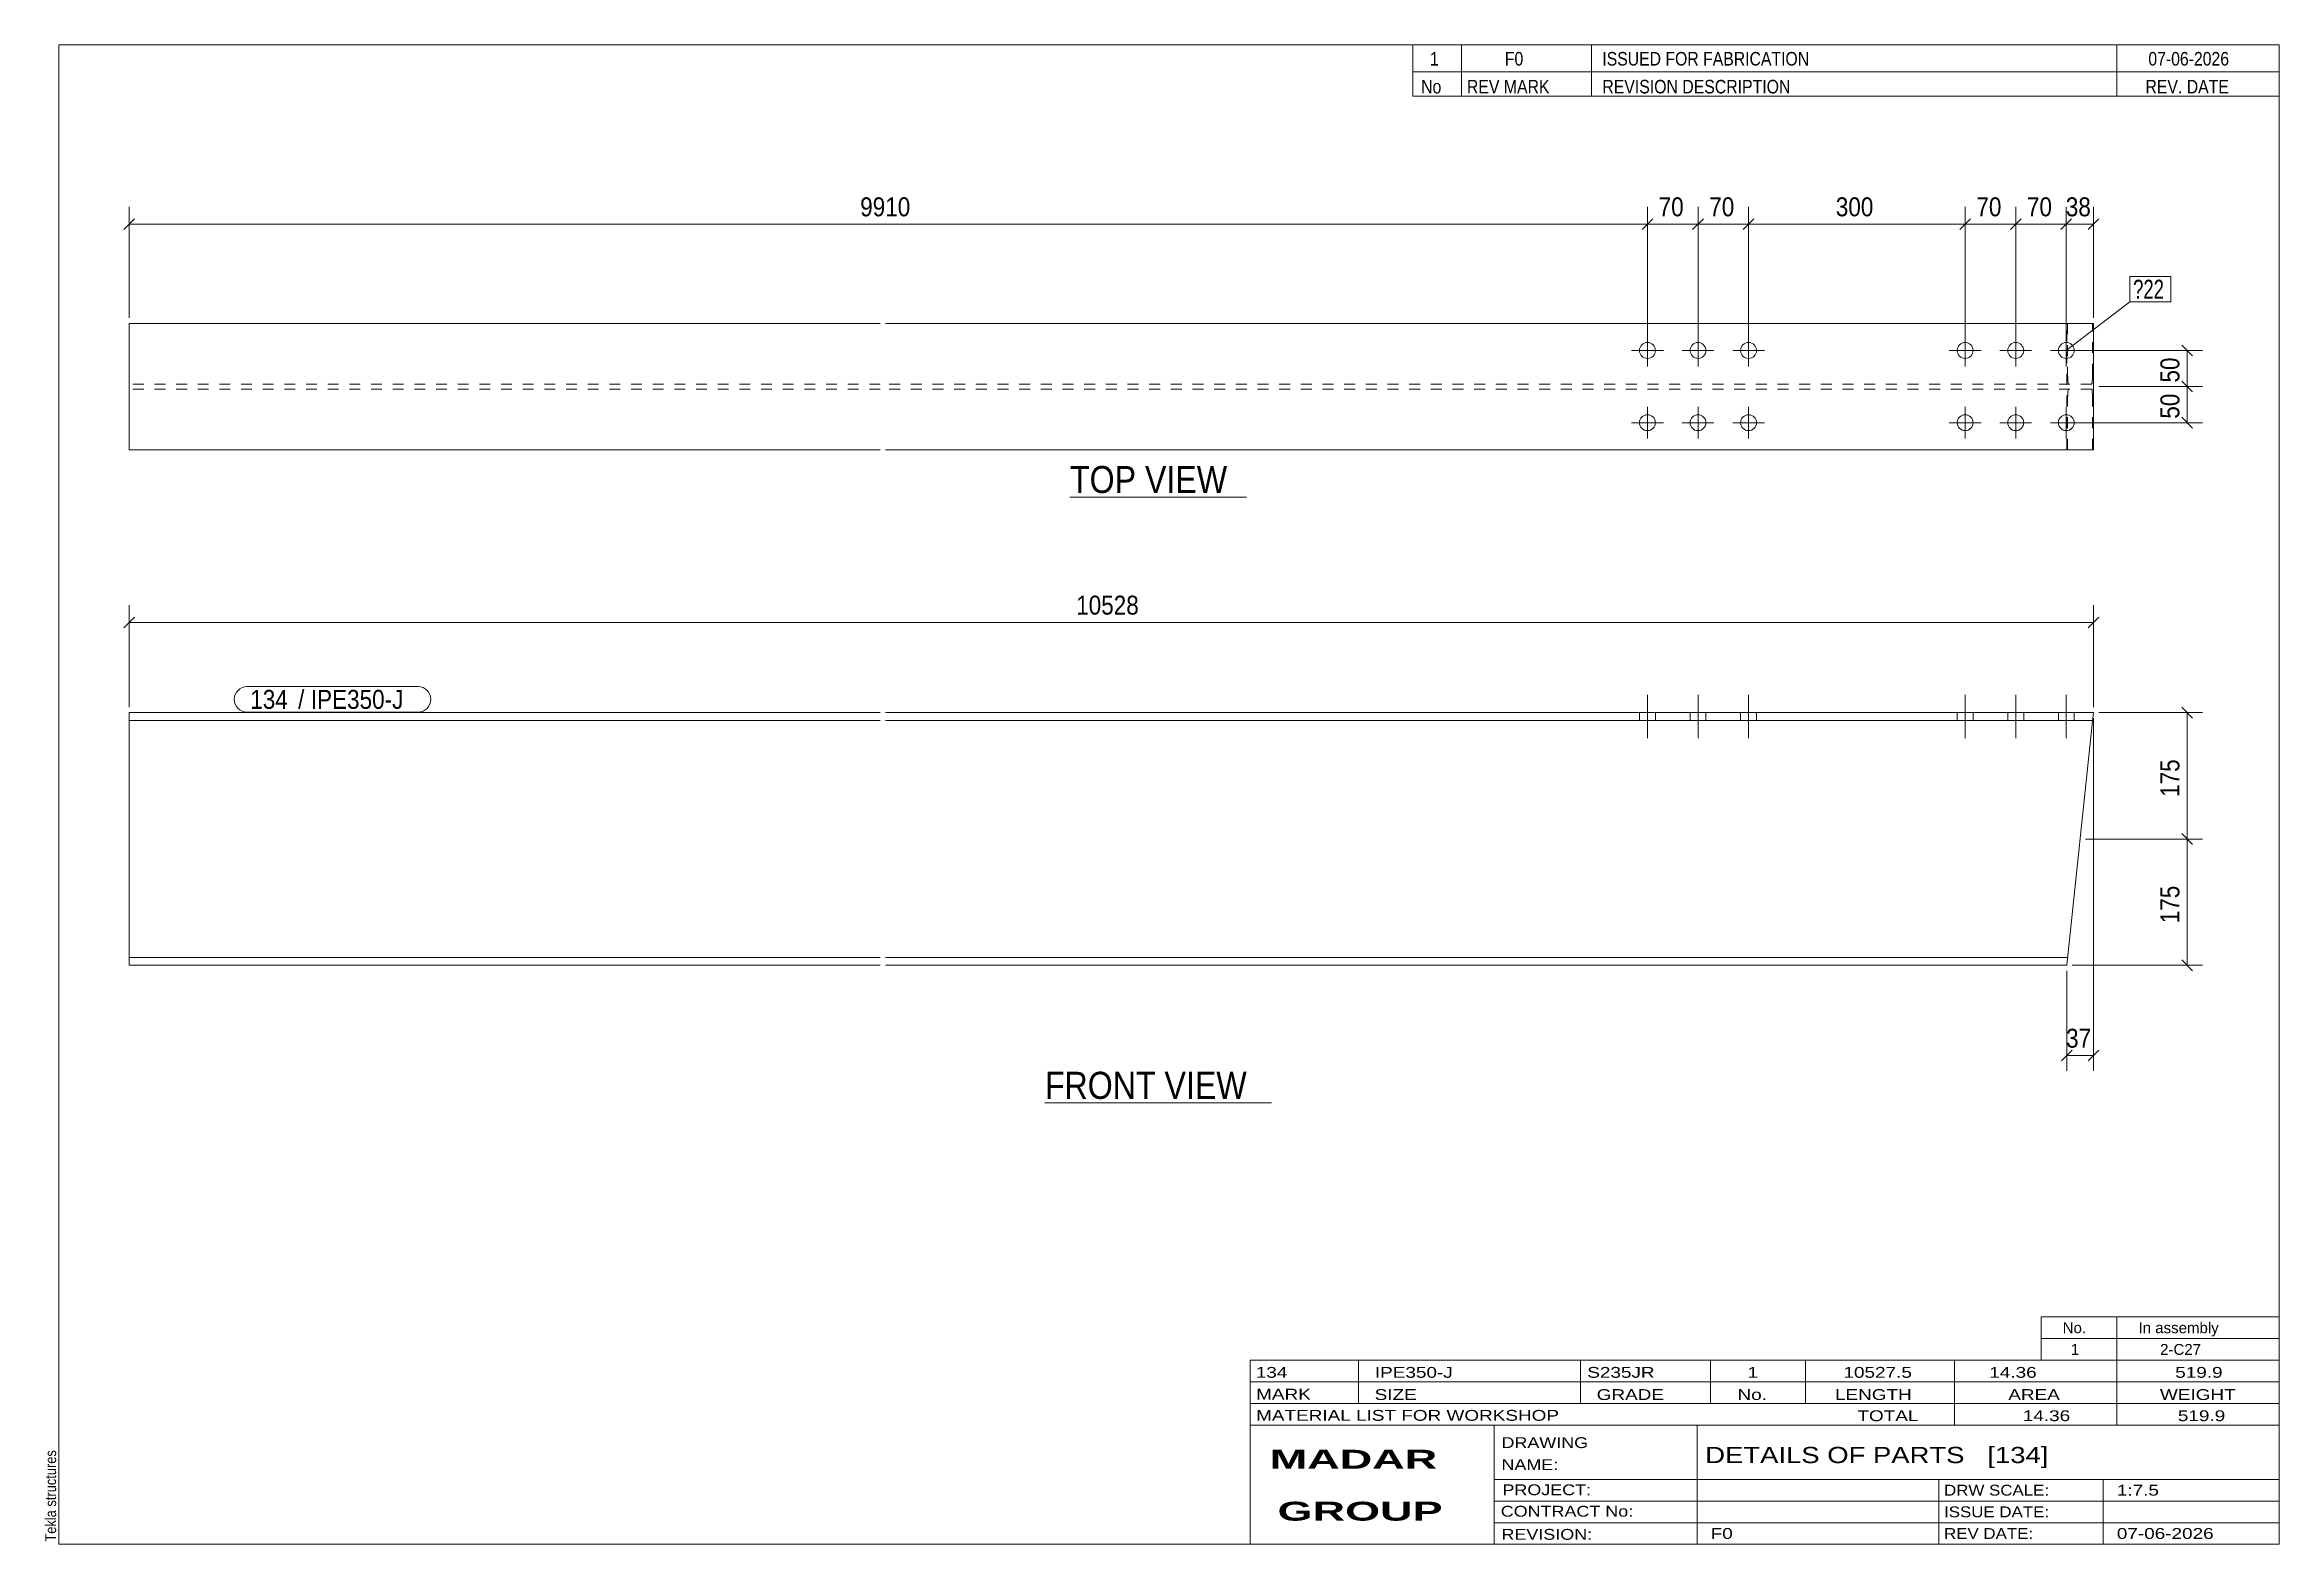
# Model space of a CAD drawing. Header units: millimetres. Extents: x 2 to 415, y 5 to 282.
import ezdxf

# ---------------------------------------------------------------- set-up
doc = ezdxf.new("R2010")
doc.units = ezdxf.units.MM
doc.linetypes.add('XKITLINE00', pattern=[0])
doc.linetypes.add('XKITLINE02', pattern=[4, 2, -2])
for name, color, linetype, lineweight in [('Bolt', 3, 'Continuous', 0), ('BoltMark', 7, 'Continuous', 0), ('Dimensions', 7, 'Continuous', 0), ('DrawingSheet', 5, 'Continuous', 0), ('OtherObjectType', 7, 'Continuous', 0), ('Part', 2, 'Continuous', 0), ('PartMark', 7, 'Continuous', 0)]:
    doc.layers.add(name, color=color, linetype=linetype, lineweight=lineweight)
doc.styles.add('ARIAL', font='ARIAL.TTF')
doc.styles.add('ARIAL_BOLD', font='ARIALBD.TTF')
doc.styles.add('ARIAL_NARROW', font='ARIALN.TTF')

# ---------------------------------------------------------------- blocks, each defined once
blk = doc.blocks.new('*A1')
at = {"layer": 'Bolt', "color": 3, "linetype": 'XKITLINE00', "lineweight": 0}
for p, q in [((298.33, 153.88), (298.33, 161.88)), ((298.33, 153.88), (298.33, 161.88)), ((307.67, 153.88), (307.67, 161.88)), ((307.67, 153.88), (307.67, 161.88)), ((317, 153.88), (317, 161.88)), ((317, 153.88), (317, 161.88)), ((357, 153.88), (357, 161.88)), ((357, 153.88), (357, 161.88)), ((366.33, 153.88), (366.33, 161.88)), ((366.33, 153.88), (366.33, 161.88)), ((375.67, 153.88), (375.67, 161.88)), ((375.67, 153.88), (375.67, 161.88)), ((296.87, 158.62), (296.87, 157.15)), ((296.87, 158.62), (296.87, 157.15)), ((299.8, 158.62), (299.8, 157.15)), ((299.8, 158.62), (299.8, 157.15)), ((306.2, 158.62), (306.2, 157.15)), ((306.2, 158.62), (306.2, 157.15)), ((309.13, 158.62), (309.13, 157.15)), ((309.13, 158.62), (309.13, 157.15)), ((315.53, 158.62), (315.53, 157.15)), ((315.53, 158.62), (315.53, 157.15)), ((318.47, 158.62), (318.47, 157.15)), ((318.47, 158.62), (318.47, 157.15)), ((355.53, 158.62), (355.53, 157.15)), ((355.53, 158.62), (355.53, 157.15)), ((358.47, 158.62), (358.47, 157.15)), ((358.47, 158.62), (358.47, 157.15)), ((364.87, 158.62), (364.87, 157.15)), ((364.87, 158.62), (364.87, 157.15)), ((367.8, 158.62), (367.8, 157.15)), ((367.8, 158.62), (367.8, 157.15)), ((374.2, 158.62), (374.2, 157.15)), ((374.2, 158.62), (374.2, 157.15)), ((377.13, 158.62), (377.13, 157.15)), ((377.13, 158.62), (377.13, 157.15))]:
    blk.add_line(p, q, dxfattribs=at)
blk = doc.blocks.new('*A2')
at = {"layer": 'Part', "color": 2, "linetype": 'XKITLINE00', "lineweight": 0}
for p, q in [((18, 111.95), (18, 158.62)), ((18, 158.62), (156.67, 158.62)), ((156.67, 157.15), (18, 157.15)), ((157.67, 158.62), (380.68, 158.62)), ((380.53, 157.15), (157.67, 157.15)), ((380.51, 157.02), (375.76, 111.95)), ((380.53, 157.15), (380.51, 157.02)), ((380.68, 158.62), (380.53, 157.15)), ((156.67, 113.42), (18, 113.42)), ((156.67, 111.95), (18, 111.95)), ((375.92, 113.42), (157.67, 113.42)), ((375.76, 111.95), (157.67, 111.95))]:
    blk.add_line(p, q, dxfattribs=at)
at = {"layer": 'Part', "color": 7, "linetype": 'XKITLINE02', "lineweight": 0}
blk.add_line((375.93, 113.55), (375.92, 113.42), dxfattribs=at)
blk = doc.blocks.new('*A3')
at = {"layer": 'Bolt', "color": 3, "linetype": 'XKITLINE00', "lineweight": 0}
for p, q in [((298.33, 228.45), (298.33, 222.58)), ((307.67, 228.45), (307.67, 222.58)), ((317, 228.45), (317, 222.58)), ((357, 228.45), (357, 222.58)), ((366.33, 228.45), (366.33, 222.58)), ((375.67, 228.45), (375.67, 222.58)), ((295.4, 225.52), (301.27, 225.52)), ((304.73, 225.52), (310.6, 225.52)), ((314.07, 225.52), (319.93, 225.52)), ((354.07, 225.52), (359.93, 225.52)), ((363.4, 225.52), (369.27, 225.52)), ((372.73, 225.52), (378.6, 225.52)), ((298.33, 215.12), (298.33, 209.25)), ((307.67, 215.12), (307.67, 209.25)), ((317, 215.12), (317, 209.25)), ((357, 215.12), (357, 209.25)), ((366.33, 215.12), (366.33, 209.25)), ((375.67, 215.12), (375.67, 209.25)), ((295.4, 212.18), (301.27, 212.18)), ((304.73, 212.18), (310.6, 212.18)), ((314.07, 212.18), (319.93, 212.18)), ((354.07, 212.18), (359.93, 212.18)), ((363.4, 212.18), (369.27, 212.18)), ((372.73, 212.18), (378.6, 212.18))]:
    blk.add_line(p, q, dxfattribs=at)
for centre in [(298.33, 225.52), (307.67, 225.52), (317, 225.52), (357, 225.52), (366.33, 225.52), (375.67, 225.52), (298.33, 212.18), (307.67, 212.18), (317, 212.18), (357, 212.18), (366.33, 212.18), (375.67, 212.18)]:
    blk.add_circle(centre, 1.47, dxfattribs=at)
blk = doc.blocks.new('*A4')
at = {"layer": 'Part', "color": 2, "linetype": 'XKITLINE00', "lineweight": 0}
for p, q in [((18, 207.18), (18, 230.52)), ((156.67, 230.52), (18, 230.52)), ((380.68, 230.52), (157.67, 230.52)), ((380.68, 207.18), (380.68, 230.52)), ((18, 207.18), (156.67, 207.18)), ((157.67, 207.18), (380.68, 207.18))]:
    blk.add_line(p, q, dxfattribs=at)
at = {"layer": 'Part', "color": 7, "linetype": 'XKITLINE02', "lineweight": 0}
for p, q in [((375.76, 207.18), (375.76, 230.52)), ((375.92, 230.52), (375.92, 221.05)), ((380.53, 221.05), (380.53, 230.52)), ((156.67, 219.32), (18, 219.32)), ((380.35, 219.32), (157.67, 219.32)), ((375.92, 221.05), (375.93, 220.39)), ((375.93, 220.39), (375.97, 219.82)), ((375.97, 219.82), (376.03, 219.45)), ((376.03, 219.45), (376.1, 219.32)), ((380.35, 219.32), (380.42, 219.45)), ((380.42, 219.45), (380.47, 219.82)), ((380.47, 219.82), (380.51, 220.39)), ((380.51, 220.39), (380.53, 221.05)), ((156.67, 218.38), (18, 218.38)), ((380.35, 218.38), (157.67, 218.38)), ((375.93, 217.31), (375.92, 216.65)), ((375.92, 207.18), (375.92, 216.65)), ((375.97, 217.88), (375.93, 217.31)), ((376.03, 218.25), (375.97, 217.88)), ((376.1, 218.38), (376.03, 218.25)), ((380.42, 218.25), (380.35, 218.38)), ((380.47, 217.88), (380.42, 218.25)), ((380.51, 217.31), (380.47, 217.88)), ((380.53, 216.65), (380.51, 217.31)), ((380.53, 207.18), (380.53, 216.65))]:
    blk.add_line(p, q, dxfattribs=at)
blk = doc.blocks.new('*A5')
at = {"layer": 'DrawingSheet', "color": 5, "linetype": 'XKITLINE00', "lineweight": 0}
for p, q in [((415, 282), (5, 282)), ((5, 282), (5, 5)), ((415, 5), (415, 282)), ((5, 5), (415, 5))]:
    blk.add_line(p, q, dxfattribs=at)
at = {"layer": 'DrawingSheet', "color": 5, "style": 'ARIAL', "width": 0.85}
blk.add_text('Tekla structures', height=2, rotation=90, dxfattribs=at).set_placement((4.5, 5.5))
blk = doc.blocks.new('*A6')
at = {"layer": 'OtherObjectType', "color": 7, "linetype": 'XKITLINE00', "lineweight": 0}
for p, q in [((371, 47), (415, 47)), ((371, 43), (371, 47)), ((385, 43), (385, 47)), ((415, 43), (415, 47)), ((371, 43), (415, 43)), ((371, 39), (371, 43)), ((385, 39), (385, 43)), ((415, 39), (415, 43)), ((371, 39), (415, 39))]:
    blk.add_line(p, q, dxfattribs=at)
at = {"layer": 'OtherObjectType', "color": 7, "style": 'ARIAL_NARROW', "width": 1.211571}
for s, p in [('No.', (375, 44)), ('In assembly', (389, 44)), ('1', (376.5, 40)), ('2-C27', (392.99, 40))]:
    blk.add_text(s, height=2, dxfattribs=at).set_placement(p)
blk = doc.blocks.new('*A7')
at = {"layer": 'OtherObjectType', "color": 7, "linetype": 'XKITLINE00', "lineweight": 0}
for p, q in [((255, 282), (415, 282)), ((415, 282), (255, 282)), ((255, 282), (255, 277)), ((264, 282), (264, 277)), ((288, 282), (288, 277)), ((385, 282), (385, 277)), ((415, 282), (415, 277)), ((255, 277), (415, 277)), ((255, 277), (255, 272.5)), ((255, 277), (415, 277)), ((264, 277), (264, 272.5)), ((288, 277), (288, 272.5)), ((385, 277), (385, 272.5)), ((415, 277), (415, 272.5)), ((415, 272.5), (255, 272.5))]:
    blk.add_line(p, q, dxfattribs=at)
at = {"layer": 'OtherObjectType', "color": 7, "style": 'ARIAL_NARROW'}
for s, width, p in [('1', 1.017001, (258.16, 278.15)), ('F0', 1.017001, (272, 278.15)), ('ISSUED FOR FABRICATION', 1.017001, (290, 278.15)), ('07-06-2026', 1.017001, (390.82, 278.15)), ('No', 1.02, (256.54, 273)), ('REV MARK', 1.02, (265, 273)), ('REVISION DESCRIPTION', 1.02, (290, 273)), ('REV. DATE', 1.02, (390.28, 273))]:
    blk.add_text(s, height=2.5, dxfattribs=dict(at, width=width)).set_placement(p)
blk = doc.blocks.new('*A8')
at = {"layer": 'OtherObjectType', "color": 7, "linetype": 'XKITLINE00', "lineweight": 0}
for p, q in [((225, 39), (415, 39)), ((225, 39), (225, 35)), ((225, 39), (415, 39)), ((245, 35), (245, 39)), ((286, 35), (286, 39)), ((310, 35), (310, 39)), ((327.5, 35), (327.5, 39)), ((355, 35), (355, 39)), ((385, 35), (385, 39)), ((415, 35), (415, 39)), ((225, 35), (415, 35)), ((225, 35), (225, 5)), ((225, 35), (415, 35)), ((245, 31), (245, 35)), ((286, 31), (286, 35)), ((310, 31), (310, 35)), ((327.5, 31), (327.5, 35)), ((355, 31), (355, 35)), ((385, 31), (385, 35)), ((415, 31), (415, 35)), ((225, 31), (415, 31)), ((355, 27), (355, 31)), ((385, 27), (385, 31)), ((415, 27), (415, 31)), ((225, 27), (415, 27)), ((270, 21), (270, 27)), ((307.5, 17), (307.5, 27)), ((415, 21), (415, 27)), ((270, 21), (270, 5)), ((415, 17), (415, 21)), ((270, 17), (415, 17)), ((307.5, 5), (307.5, 17)), ((352.16, 13), (352.16, 17)), ((382.5, 5), (382.5, 17)), ((415, 13), (415, 17)), ((270, 13), (415, 13)), ((352.16, 5), (352.16, 13)), ((415, 9), (415, 13)), ((270, 9), (415, 9)), ((415, 5), (415, 9)), ((225, 5), (415, 5)), ((262.5, 5), (415, 5))]:
    blk.add_line(p, q, dxfattribs=at)
at = {"layer": 'OtherObjectType', "color": 7, "style": 'ARIAL_NARROW'}
for s, height, width, p in [('134', 2, 1.525501, (226.01, 35.76)), ('IPE350-J', 2, 1.525501, (248, 35.76)), ('S235JR', 2, 1.525501, (287.22, 35.76)), ('1', 2, 1.525501, (316.82, 35.76)), ('10527.5', 2, 1.525501, (334.52, 35.76)), ('14.36', 2, 1.525501, (361.45, 35.76)), ('519.9', 2, 1.525501, (395.78, 35.76)), ('MARK', 2, 1.525501, (226.08, 31.73)), ('SIZE', 2, 1.525501, (247.96, 31.66)), ('GRADE', 2, 1.525501, (288.96, 31.66)), ('No.', 2, 1.525501, (314.96, 31.66)), ('LENGTH', 2, 1.525501, (332.96, 31.66)), ('AREA', 2, 1.525501, (364.96, 31.66)), ('WEIGHT', 2, 1.525501, (392.96, 31.66)), ('MATERIAL LIST FOR WORKSHOP', 2, 1.525501, (226.08, 27.82)), ('TOTAL', 2, 1.525501, (337.1, 27.75)), ('14.36', 2, 1.525501, (367.64, 27.75)), ('519.9', 2, 1.525501, (396.27, 27.75)), ('DRAWING', 2, 1.445, (271.38, 22.78)), ('NAME:', 2, 1.445, (271.38, 18.72)), ('DETAILS OF PARTS   [134]', 3, 1.474651, (309, 20)), ('PROJECT:', 2, 1.445, (271.55, 14.07)), ('DRW SCALE:', 2, 1.36, (353.1, 14)), ('1:7.5', 2, 1.525501, (385, 14)), ('CONTRACT No:', 2, 1.445, (271.25, 10.11)), ('ISSUE DATE:', 2, 1.36, (353.1, 10)), ('REVISION:', 2, 1.445, (271.38, 5.84)), ('F0', 2, 1.525501, (310, 6)), ('REV DATE:', 2, 1.36, (353.1, 6)), ('07-06-2026', 2, 1.525501, (385, 6))]:
    blk.add_text(s, height=height, dxfattribs=dict(at, width=width)).set_placement(p)
at = {"layer": 'OtherObjectType', "color": 1, "style": 'ARIAL_BOLD', "width": 1.7}
for s, p in [('MADAR ', (228.58, 18.97)), ('GROUP', (230.03, 9.37))]:
    blk.add_text(s, height=3.5, dxfattribs=at).set_placement(p)
blk = doc.blocks.new('*A9')
at = {"layer": 'Dimensions', "color": 7, "linetype": 'XKITLINE00', "lineweight": 0}
for p, q in [((397.01, 136.27), (398.99, 134.29)), ((379.22, 135.28), (400.8, 135.28)), ((398, 111.95), (398, 135.28)), ((376.76, 111.95), (400.8, 111.95)), ((397.01, 112.94), (398.99, 110.96))]:
    blk.add_line(p, q, dxfattribs=at)
at = {"layer": 'Dimensions', "color": 3}
for p in [(398, 135.28), (398, 111.95)]:
    blk.add_point(p, dxfattribs=at)
at = {"layer": 'Dimensions', "color": 3, "style": 'ARIAL', "width": 0.85}
blk.add_text('175', height=3.5, rotation=90.0002, dxfattribs=at).set_placement((396.55, 119.72))
blk = doc.blocks.new('*A10')
at = {"layer": 'Dimensions', "color": 7, "linetype": 'XKITLINE00', "lineweight": 0}
for p, q in [((381.68, 158.62), (400.8, 158.62)), ((397.01, 159.61), (398.99, 157.63)), ((398, 135.28), (398, 158.62)), ((397.01, 136.27), (398.99, 134.29)), ((379.22, 135.28), (400.8, 135.28))]:
    blk.add_line(p, q, dxfattribs=at)
at = {"layer": 'Dimensions', "color": 3}
for p in [(398, 158.62), (398, 135.28)]:
    blk.add_point(p, dxfattribs=at)
at = {"layer": 'Dimensions', "color": 3, "style": 'ARIAL', "width": 0.85}
blk.add_text('175', height=3.5, rotation=90.0002, dxfattribs=at).set_placement((396.55, 143.06))
blk = doc.blocks.new('*A11')
at = {"layer": 'Dimensions', "color": 7, "linetype": 'XKITLINE00', "lineweight": 0}
for p, q in [((18, 159.62), (18, 178.48)), ((380.68, 159.62), (380.68, 178.48)), ((18.99, 176.27), (17.01, 174.29)), ((18, 175.28), (380.68, 175.28)), ((381.67, 176.27), (379.69, 174.29))]:
    blk.add_line(p, q, dxfattribs=at)
at = {"layer": 'Dimensions', "color": 3}
for p in [(18, 175.28), (380.68, 175.28)]:
    blk.add_point(p, dxfattribs=at)
at = {"layer": 'Dimensions', "color": 3, "style": 'ARIAL', "width": 0.85}
blk.add_text('10528', height=3.5, dxfattribs=at).set_placement((192.85, 176.73))
blk = doc.blocks.new('*A12')
at = {"layer": 'Dimensions', "color": 7, "linetype": 'XKITLINE00', "lineweight": 0}
for p, q in [((380.68, 157.62), (380.68, 92.48)), ((375.76, 110.95), (375.76, 92.48)), ((376.75, 96.27), (374.77, 94.29)), ((375.76, 95.28), (380.68, 95.28)), ((381.67, 96.27), (379.69, 94.29))]:
    blk.add_line(p, q, dxfattribs=at)
at = {"layer": 'Dimensions', "color": 3}
for p in [(375.76, 95.28), (380.68, 95.28)]:
    blk.add_point(p, dxfattribs=at)
at = {"layer": 'Dimensions', "color": 3, "style": 'ARIAL', "width": 0.85}
blk.add_text('37', height=3.5, dxfattribs=at).set_placement((375.63, 96.73))
blk = doc.blocks.new('*A13')
at = {"layer": 'PartMark', "color": 7, "linetype": 'XKITLINE00', "lineweight": 0}
for p, q in [((39.75, 163.42), (71.34, 163.42)), ((39.75, 158.72), (71.34, 158.72))]:
    blk.add_line(p, q, dxfattribs=at)
for centre, start, end in [((39.75, 161.07), 90, 270), ((71.34, 161.07), 270, 90)]:
    blk.add_arc(centre, 2.35, start, end, dxfattribs=at)
at = {"layer": 'PartMark', "color": 1, "style": 'ARIAL', "width": 0.85}
blk.add_text('134', height=3.5, dxfattribs=at).set_placement((40.35, 159.32))
at = {"layer": 'PartMark', "color": 3, "style": 'ARIAL', "width": 0.85}
for s, p in [('/', (49.19, 159.32)), ('IPE350-J', (51.53, 159.32))]:
    blk.add_text(s, height=3.5, dxfattribs=at).set_placement(p)
blk = doc.blocks.new('*A14')
at = {"layer": 'OtherObjectType', "color": 7, "linetype": 'XKITLINE00', "lineweight": 0}
blk.add_line((187.07, 86.53), (228.93, 86.53), dxfattribs=at)
at = {"layer": 'OtherObjectType', "color": 3, "style": 'ARIAL', "width": 0.85}
blk.add_text('FRONT VIEW', height=5, dxfattribs=at).set_placement((187.07, 87.28))
blk = doc.blocks.new('*A15')
at = {"layer": 'Dimensions', "color": 7, "linetype": 'XKITLINE00', "lineweight": 0}
for p, q in [((381.68, 218.85), (400.8, 218.85)), ((397.01, 219.84), (398.99, 217.86)), ((398, 212.18), (398, 218.85)), ((376.67, 212.18), (400.8, 212.18)), ((397.01, 213.17), (398.99, 211.19))]:
    blk.add_line(p, q, dxfattribs=at)
at = {"layer": 'Dimensions', "color": 3}
for p in [(398, 218.85), (398, 212.18)]:
    blk.add_point(p, dxfattribs=at)
at = {"layer": 'Dimensions', "color": 3, "style": 'ARIAL', "width": 0.85}
blk.add_text('50', height=3.5, rotation=90.0002, dxfattribs=at).set_placement((396.55, 212.92))
blk = doc.blocks.new('*A16')
at = {"layer": 'Dimensions', "color": 7, "linetype": 'XKITLINE00', "lineweight": 0}
for p, q in [((376.67, 225.52), (400.8, 225.52)), ((397.01, 226.51), (398.99, 224.53)), ((398, 218.85), (398, 225.52)), ((381.68, 218.85), (400.8, 218.85)), ((397.01, 219.84), (398.99, 217.86))]:
    blk.add_line(p, q, dxfattribs=at)
at = {"layer": 'Dimensions', "color": 3}
for p in [(398, 225.52), (398, 218.85)]:
    blk.add_point(p, dxfattribs=at)
at = {"layer": 'Dimensions', "color": 3, "style": 'ARIAL', "width": 0.85}
blk.add_text('50', height=3.5, rotation=90.0002, dxfattribs=at).set_placement((396.55, 219.59))
blk = doc.blocks.new('*A17')
at = {"layer": 'Dimensions', "color": 7, "linetype": 'XKITLINE00', "lineweight": 0}
for p, q in [((18, 231.52), (18, 252.05)), ((298.33, 226.52), (298.33, 252.05)), ((18.99, 249.84), (17.01, 247.86)), ((18, 248.85), (298.33, 248.85)), ((299.32, 249.84), (297.34, 247.86))]:
    blk.add_line(p, q, dxfattribs=at)
at = {"layer": 'Dimensions', "color": 3}
for p in [(18, 248.85), (298.33, 248.85)]:
    blk.add_point(p, dxfattribs=at)
at = {"layer": 'Dimensions', "color": 3, "style": 'ARIAL', "width": 0.85}
blk.add_text('9910', height=3.5, dxfattribs=at).set_placement((152.97, 250.3))
blk = doc.blocks.new('*A18')
at = {"layer": 'Dimensions', "color": 7, "linetype": 'XKITLINE00', "lineweight": 0}
for p, q in [((298.33, 226.52), (298.33, 252.05)), ((307.67, 226.52), (307.67, 252.05)), ((299.32, 249.84), (297.34, 247.86)), ((298.33, 248.85), (307.67, 248.85)), ((308.66, 249.84), (306.68, 247.86))]:
    blk.add_line(p, q, dxfattribs=at)
at = {"layer": 'Dimensions', "color": 3}
for p in [(298.33, 248.85), (307.67, 248.85)]:
    blk.add_point(p, dxfattribs=at)
at = {"layer": 'Dimensions', "color": 3, "style": 'ARIAL', "width": 0.85}
blk.add_text('70', height=3.5, dxfattribs=at).set_placement((300.4, 250.3))
blk = doc.blocks.new('*A19')
at = {"layer": 'Dimensions', "color": 7, "linetype": 'XKITLINE00', "lineweight": 0}
for p, q in [((307.67, 226.52), (307.67, 252.05)), ((317, 226.52), (317, 252.05)), ((308.66, 249.84), (306.68, 247.86)), ((307.67, 248.85), (317, 248.85)), ((317.99, 249.84), (316.01, 247.86))]:
    blk.add_line(p, q, dxfattribs=at)
at = {"layer": 'Dimensions', "color": 3}
for p in [(307.67, 248.85), (317, 248.85)]:
    blk.add_point(p, dxfattribs=at)
at = {"layer": 'Dimensions', "color": 3, "style": 'ARIAL', "width": 0.85}
blk.add_text('70', height=3.5, dxfattribs=at).set_placement((309.74, 250.3))
blk = doc.blocks.new('*A20')
at = {"layer": 'Dimensions', "color": 7, "linetype": 'XKITLINE00', "lineweight": 0}
for p, q in [((317, 226.52), (317, 252.05)), ((357, 226.52), (357, 252.05)), ((317.99, 249.84), (316.01, 247.86)), ((317, 248.85), (357, 248.85)), ((357.99, 249.84), (356.01, 247.86))]:
    blk.add_line(p, q, dxfattribs=at)
at = {"layer": 'Dimensions', "color": 3}
for p in [(317, 248.85), (357, 248.85)]:
    blk.add_point(p, dxfattribs=at)
at = {"layer": 'Dimensions', "color": 3, "style": 'ARIAL', "width": 0.85}
blk.add_text('300', height=3.5, dxfattribs=at).set_placement((333.11, 250.3))
blk = doc.blocks.new('*A21')
at = {"layer": 'Dimensions', "color": 7, "linetype": 'XKITLINE00', "lineweight": 0}
for p, q in [((357, 226.52), (357, 252.05)), ((366.33, 226.52), (366.33, 252.05)), ((357.99, 249.84), (356.01, 247.86)), ((357, 248.85), (366.33, 248.85)), ((367.32, 249.84), (365.34, 247.86))]:
    blk.add_line(p, q, dxfattribs=at)
at = {"layer": 'Dimensions', "color": 3}
for p in [(357, 248.85), (366.33, 248.85)]:
    blk.add_point(p, dxfattribs=at)
at = {"layer": 'Dimensions', "color": 3, "style": 'ARIAL', "width": 0.85}
blk.add_text('70', height=3.5, dxfattribs=at).set_placement((359.07, 250.3))
blk = doc.blocks.new('*A22')
at = {"layer": 'Dimensions', "color": 7, "linetype": 'XKITLINE00', "lineweight": 0}
for p, q in [((366.33, 226.52), (366.33, 252.05)), ((375.67, 226.52), (375.67, 252.05)), ((367.32, 249.84), (365.34, 247.86)), ((366.33, 248.85), (375.67, 248.85)), ((376.66, 249.84), (374.68, 247.86))]:
    blk.add_line(p, q, dxfattribs=at)
at = {"layer": 'Dimensions', "color": 3}
for p in [(366.33, 248.85), (375.67, 248.85)]:
    blk.add_point(p, dxfattribs=at)
at = {"layer": 'Dimensions', "color": 3, "style": 'ARIAL', "width": 0.85}
blk.add_text('70', height=3.5, dxfattribs=at).set_placement((368.4, 250.3))
blk = doc.blocks.new('*A23')
at = {"layer": 'Dimensions', "color": 7, "linetype": 'XKITLINE00', "lineweight": 0}
for p, q in [((375.67, 226.52), (375.67, 252.05)), ((380.68, 231.52), (380.68, 252.05)), ((376.66, 249.84), (374.68, 247.86)), ((375.67, 248.85), (380.68, 248.85)), ((381.67, 249.84), (379.69, 247.86))]:
    blk.add_line(p, q, dxfattribs=at)
at = {"layer": 'Dimensions', "color": 3}
for p in [(375.67, 248.85), (380.68, 248.85)]:
    blk.add_point(p, dxfattribs=at)
at = {"layer": 'Dimensions', "color": 3, "style": 'ARIAL', "width": 0.85}
blk.add_text('38', height=3.5, dxfattribs=at).set_placement((375.58, 250.3))
blk = doc.blocks.new('*A24')
at = {"layer": 'BoltMark', "color": 7, "linetype": 'XKITLINE00', "lineweight": 0}
for p, q in [((387.41, 239.18), (394.99, 239.18)), ((387.41, 234.48), (387.41, 239.18)), ((394.99, 234.48), (394.99, 239.18)), ((375.67, 225.52), (387.41, 234.48)), ((387.41, 234.48), (394.99, 234.48))]:
    blk.add_line(p, q, dxfattribs=at)
at = {"layer": 'BoltMark', "color": 3, "style": 'ARIAL_NARROW', "width": 0.85}
blk.add_text('?22', height=3.5, dxfattribs=at).set_placement((388.01, 235.08))
blk = doc.blocks.new('*A25')
at = {"layer": 'OtherObjectType', "color": 7, "linetype": 'XKITLINE00', "lineweight": 0}
blk.add_line((191.7, 198.43), (224.3, 198.43), dxfattribs=at)
at = {"layer": 'OtherObjectType', "color": 3, "style": 'ARIAL', "width": 0.85}
blk.add_text('TOP VIEW', height=5, dxfattribs=at).set_placement((191.7, 199.18))

msp = doc.modelspace()

# ---------------------------------------------------------------- block references
at = {"lineweight": 0}
for name in ['*A5', '*A7', '*A17', '*A18', '*A19', '*A20', '*A21', '*A22', '*A23', '*A24', '*A4', '*A3', '*A16', '*A15', '*A25', '*A11', '*A13', '*A1', '*A2', '*A12', '*A10', '*A9', '*A14', '*A6', '*A8']:
    msp.add_blockref(name, (0, 0), dxfattribs=at)

doc.saveas('drawing.dxf')
